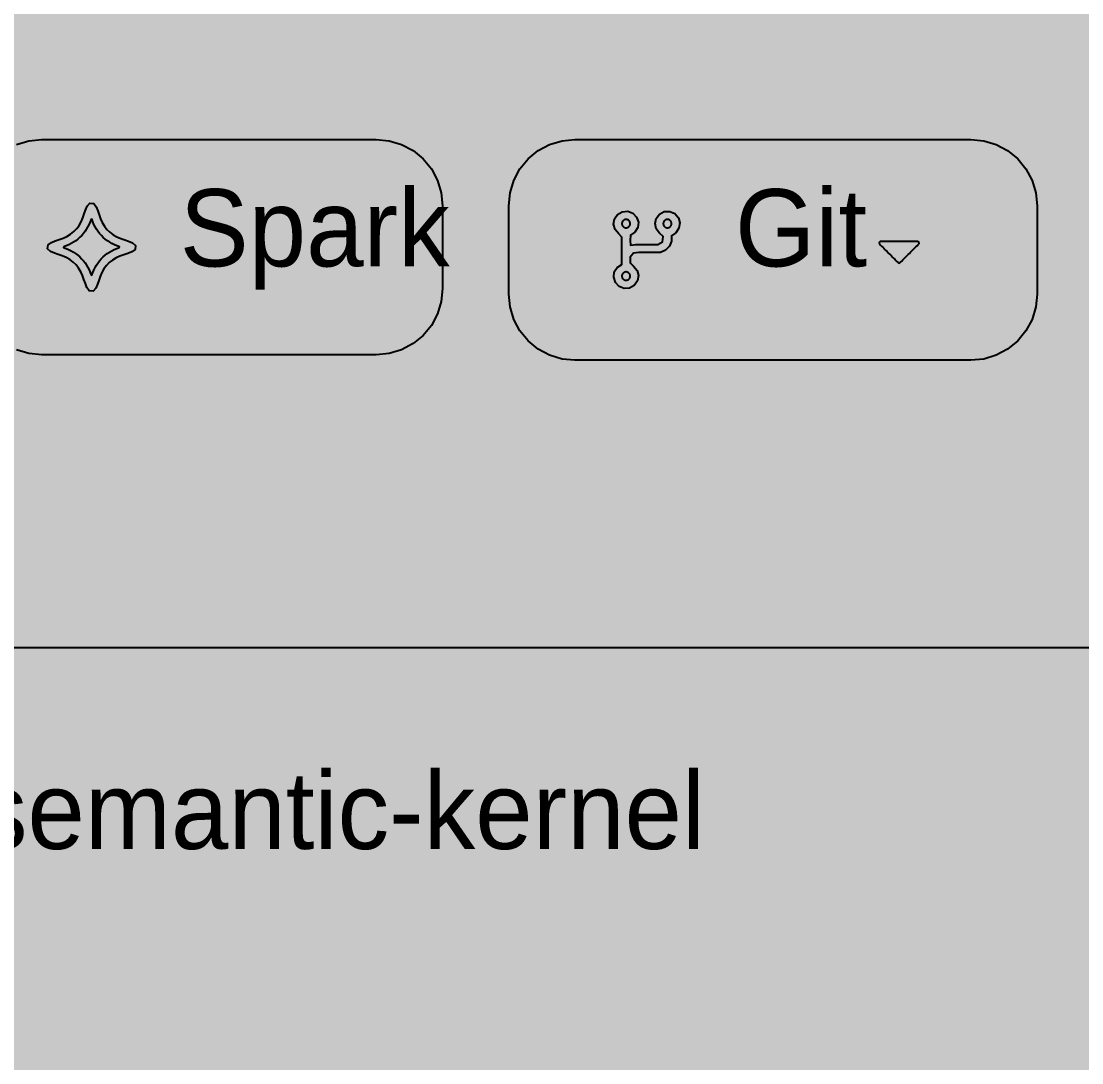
# Model space of a CAD drawing. Extents: x 0 to 2255, y 1 to 8699.
# Drawn here: x 619.6 to 811.8, y 8239.8 to 8428.4 of the extents above; entities that cross this region are included whole.
import ezdxf

# ---------------------------------------------------------------- set-up
doc = ezdxf.new("R2010")
doc.units = 0

msp = doc.modelspace()

# ---------------------------------------------------------------- hatches: boundary and pattern name
at = {"true_color": 0x0d1117}
for points in [[(0, 8699), (1280, 8699), (1280, 0.77), (0, 0.77)], [(0, 8635), (1280, 8635), (1280, 0.77), (0, 0.77)], [(623.33, 8407), (683.95, 8407), (683.95, 8407), (686.29, 8406.77), (688.54, 8406.09), (690.62, 8404.98), (692.44, 8403.49), (693.93, 8401.67), (695.04, 8399.59), (695.72, 8397.34), (695.95, 8395), (695.95, 8380), (695.95, 8380), (695.72, 8377.66), (695.04, 8375.41), (693.93, 8373.33), (692.44, 8371.51), (690.62, 8370.02), (688.54, 8368.91), (686.29, 8368.23), (683.95, 8368), (623.33, 8368), (623.33, 8368), (620.99, 8368.23), (618.74, 8368.91), (616.67, 8370.02), (614.85, 8371.51), (613.36, 8373.33), (612.25, 8375.41), (611.56, 8377.66), (611.33, 8380), (611.33, 8395), (611.33, 8395), (611.56, 8397.34), (612.25, 8399.59), (613.36, 8401.67), (614.85, 8403.49), (616.67, 8404.98), (618.74, 8406.09), (620.99, 8406.77), (623.33, 8407)], [(719.95, 8407), (791.68, 8407), (791.68, 8407), (794.02, 8406.77), (796.28, 8406.09), (798.35, 8404.98), (800.17, 8403.49), (801.66, 8401.67), (802.77, 8399.59), (803.45, 8397.34), (803.68, 8395), (803.68, 8379), (803.68, 8379), (803.45, 8376.66), (802.77, 8374.41), (801.66, 8372.33), (800.17, 8370.51), (798.35, 8369.02), (796.28, 8367.91), (794.02, 8367.23), (791.68, 8367), (719.95, 8367), (719.95, 8367), (717.61, 8367.23), (715.36, 8367.91), (713.28, 8369.02), (711.46, 8370.51), (709.97, 8372.33), (708.86, 8374.41), (708.18, 8376.66), (707.95, 8379), (707.95, 8395), (707.95, 8395), (708.18, 8397.34), (708.86, 8399.59), (709.97, 8401.67), (711.46, 8403.49), (713.28, 8404.98), (715.36, 8406.09), (717.61, 8406.77), (719.95, 8407)], [(350, 8315), (998.03, 8315), (998.03, 8315), (999.2, 8314.88), (1000.33, 8314.54), (1001.37, 8313.99), (1002.28, 8313.24), (1003.02, 8312.33), (1003.58, 8311.3), (1003.92, 8310.17), (1004.03, 8309), (1004.03, 7814.07), (1004.03, 7814.07), (1003.92, 7812.9), (1003.58, 7811.77), (1003.02, 7810.73), (1002.28, 7809.82), (1001.37, 7809.08), (1000.33, 7808.52), (999.2, 7808.18), (998.03, 7808.07), (350, 7808.07), (350, 7808.07), (348.83, 7808.18), (347.7, 7808.52), (346.67, 7809.08), (345.76, 7809.82), (345.01, 7810.73), (344.46, 7811.77), (344.12, 7812.9), (344, 7814.07), (344, 8309), (344, 8309), (344.12, 8310.17), (344.46, 8311.3), (345.01, 8312.33), (345.76, 8313.24), (346.67, 8313.99), (347.7, 8314.54), (348.83, 8314.88), (350, 8315)]]:
    msp.add_hatch(color=256, dxfattribs=at).paths.add_polyline_path(points, flags=0)
at = {"true_color": 0x010409}
msp.add_hatch(color=256, dxfattribs=at).paths.add_polyline_path([(0, 8635), (1280, 8635), (1280, 0.77), (0, 0.77)], flags=0)
at = {"true_color": 0x9198a1}
h = msp.add_hatch(color=256, dxfattribs=at)
h.paths.add_polyline_path([(631.53, 8394.93), (632.05, 8395.45), (632.78, 8395.38), (633.2, 8394.77), (633.46, 8394.07), (633.72, 8393.36), (633.98, 8392.65), (634.28, 8391.95), (634.67, 8391.31), (635.14, 8390.71), (635.68, 8390.19), (636.29, 8389.74), (636.95, 8389.37), (637.65, 8389.08), (638.36, 8388.82), (639.07, 8388.56), (639.77, 8388.3), (640.29, 8387.78), (640.22, 8387.05), (639.62, 8386.63), (638.91, 8386.37), (638.2, 8386.11), (637.49, 8385.85), (636.8, 8385.55), (636.15, 8385.16), (635.56, 8384.69), (635.03, 8384.15), (634.58, 8383.55), (634.21, 8382.89), (633.93, 8382.19), (633.67, 8381.48), (633.41, 8380.77), (633.15, 8380.06), (632.63, 8379.54), (631.9, 8379.61), (631.47, 8380.21), (631.22, 8380.92), (630.96, 8381.63), (630.7, 8382.34), (630.39, 8383.03), (630.01, 8383.68), (629.54, 8384.27), (629, 8384.8), (628.39, 8385.25), (627.73, 8385.62), (627.03, 8385.91), (626.32, 8386.17), (625.61, 8386.43), (624.9, 8386.69), (624.39, 8387.2), (624.46, 8387.93), (625.06, 8388.36), (625.77, 8388.62), (626.48, 8388.88), (627.19, 8389.14), (627.88, 8389.44), (628.53, 8389.83), (629.12, 8390.3), (629.65, 8390.84), (630.1, 8391.44), (630.47, 8392.1), (630.75, 8392.8), (631.01, 8393.51), (631.27, 8394.22), (631.53, 8394.93)], flags=0)
h.paths.add_polyline_path([(632.09, 8392.1), (631.91, 8391.65), (631.7, 8391.21), (631.46, 8390.78), (631.19, 8390.38), (630.89, 8389.99), (630.57, 8389.62), (630.23, 8389.28), (629.86, 8388.96), (629.48, 8388.66), (629.07, 8388.39), (628.65, 8388.15), (628.21, 8387.93), (627.76, 8387.75), (627.31, 8387.58), (627.28, 8387.42), (627.74, 8387.25), (628.19, 8387.07), (628.63, 8386.85), (629.05, 8386.61), (629.45, 8386.34), (629.84, 8386.05), (630.21, 8385.73), (630.55, 8385.39), (630.88, 8385.02), (631.17, 8384.63), (631.44, 8384.23), (631.69, 8383.81), (631.9, 8383.37), (632.08, 8382.92), (632.25, 8382.46), (632.42, 8382.43), (632.59, 8382.89), (632.77, 8383.34), (632.98, 8383.78), (633.22, 8384.2), (633.49, 8384.61), (633.78, 8385), (634.1, 8385.36), (634.45, 8385.71), (634.81, 8386.03), (635.2, 8386.33), (635.6, 8386.6), (636.03, 8386.84), (636.46, 8387.05), (636.92, 8387.24), (637.37, 8387.41), (637.4, 8387.57), (636.94, 8387.74), (636.49, 8387.92), (636.05, 8388.13), (635.63, 8388.38), (635.22, 8388.64), (634.84, 8388.94), (634.47, 8389.26), (634.12, 8389.6), (633.8, 8389.97), (633.51, 8390.36), (633.24, 8390.76), (632.99, 8391.18), (632.78, 8391.62), (632.6, 8392.07), (632.43, 8392.53), (632.26, 8392.55), (632.09, 8392.1)], flags=0)
at = {"true_color": 0x92a1b5}
h = msp.add_hatch(color=256, dxfattribs=at)
h.paths.add_polyline_path([(734.45, 8391.75), (734.66, 8392.71), (735.27, 8393.48), (736.14, 8393.93), (737.13, 8393.96), (738.03, 8393.57), (738.68, 8392.83), (738.95, 8391.88), (738.79, 8390.91), (738.23, 8390.1), (737.45, 8389.56), (737.41, 8388.57), (737.06, 8387.65), (736.37, 8386.94), (735.47, 8386.55), (734.48, 8386.5), (733.49, 8386.5), (732.5, 8386.5), (731.51, 8386.5), (730.53, 8386.41), (729.96, 8385.65), (729.95, 8384.66), (730.57, 8384.04), (731.2, 8383.29), (731.45, 8382.34), (731.27, 8381.37), (730.7, 8380.57), (729.84, 8380.09), (728.86, 8380.02), (727.95, 8380.38), (727.27, 8381.09), (726.96, 8382.03), (727.08, 8383), (727.6, 8383.83), (728.43, 8384.36), (728.45, 8385.34), (728.45, 8386.33), (728.45, 8387.32), (728.45, 8388.31), (728.45, 8389.3), (727.86, 8389.94), (727.22, 8390.68), (726.95, 8391.63), (727.11, 8392.6), (727.67, 8393.4), (728.52, 8393.9), (729.5, 8393.98), (730.43, 8393.64), (731.11, 8392.93), (731.44, 8392.01), (731.33, 8391.03), (730.82, 8390.19), (730, 8389.65), (729.95, 8388.69), (730.03, 8387.83), (731, 8388), (731.99, 8388), (732.98, 8388), (733.97, 8388), (734.97, 8388), (735.79, 8388.47), (735.95, 8389.43), (735.27, 8390.01), (734.66, 8390.79), (734.45, 8391.75)], flags=0)
h.paths.add_polyline_path([(728.45, 8391.75), (728.45, 8391.68), (728.46, 8391.6), (728.48, 8391.53), (728.51, 8391.46), (728.54, 8391.4), (728.58, 8391.33), (728.62, 8391.27), (728.67, 8391.22), (728.72, 8391.17), (728.78, 8391.13), (728.85, 8391.09), (728.91, 8391.06), (728.98, 8391.03), (729.05, 8391.01), (729.13, 8391), (729.2, 8391), (729.27, 8391), (729.35, 8391.01), (729.42, 8391.03), (729.49, 8391.06), (729.55, 8391.09), (729.62, 8391.13), (729.68, 8391.17), (729.73, 8391.22), (729.78, 8391.27), (729.82, 8391.33), (729.86, 8391.4), (729.89, 8391.46), (729.92, 8391.53), (729.94, 8391.6), (729.95, 8391.68), (729.95, 8391.75), (729.95, 8391.82), (729.94, 8391.9), (729.92, 8391.97), (729.89, 8392.04), (729.86, 8392.1), (729.82, 8392.17), (729.78, 8392.23), (729.73, 8392.28), (729.68, 8392.33), (729.62, 8392.37), (729.55, 8392.41), (729.49, 8392.44), (729.42, 8392.47), (729.35, 8392.49), (729.27, 8392.5), (729.2, 8392.5), (729.13, 8392.5), (729.05, 8392.49), (728.98, 8392.47), (728.91, 8392.44), (728.85, 8392.41), (728.78, 8392.37), (728.72, 8392.33), (728.67, 8392.28), (728.62, 8392.23), (728.58, 8392.17), (728.54, 8392.1), (728.51, 8392.04), (728.48, 8391.97), (728.46, 8391.9), (728.45, 8391.82), (728.45, 8391.75)], flags=0)
h.paths.add_polyline_path([(736.7, 8392.5), (736.63, 8392.5), (736.55, 8392.49), (736.48, 8392.47), (736.41, 8392.44), (736.35, 8392.41), (736.28, 8392.37), (736.22, 8392.33), (736.17, 8392.28), (736.12, 8392.23), (736.08, 8392.17), (736.04, 8392.1), (736.01, 8392.04), (735.98, 8391.97), (735.96, 8391.9), (735.95, 8391.82), (735.95, 8391.75), (735.95, 8391.68), (735.96, 8391.6), (735.98, 8391.53), (736.01, 8391.46), (736.04, 8391.4), (736.08, 8391.33), (736.12, 8391.27), (736.17, 8391.22), (736.22, 8391.17), (736.28, 8391.13), (736.35, 8391.09), (736.41, 8391.06), (736.48, 8391.03), (736.55, 8391.01), (736.63, 8391), (736.7, 8391), (736.77, 8391), (736.85, 8391.01), (736.92, 8391.03), (736.99, 8391.06), (737.05, 8391.09), (737.12, 8391.13), (737.18, 8391.17), (737.23, 8391.22), (737.28, 8391.27), (737.32, 8391.33), (737.36, 8391.4), (737.39, 8391.46), (737.42, 8391.53), (737.44, 8391.6), (737.45, 8391.68), (737.45, 8391.75), (737.45, 8391.82), (737.44, 8391.9), (737.42, 8391.97), (737.39, 8392.04), (737.36, 8392.1), (737.32, 8392.17), (737.28, 8392.23), (737.23, 8392.28), (737.18, 8392.33), (737.12, 8392.37), (737.05, 8392.41), (736.99, 8392.44), (736.92, 8392.47), (736.85, 8392.49), (736.77, 8392.5), (736.7, 8392.5)], flags=0)
h.paths.add_polyline_path([(729.2, 8383), (729.13, 8383), (729.05, 8382.99), (728.98, 8382.97), (728.91, 8382.94), (728.85, 8382.91), (728.78, 8382.87), (728.72, 8382.83), (728.67, 8382.78), (728.62, 8382.73), (728.58, 8382.67), (728.54, 8382.6), (728.51, 8382.54), (728.48, 8382.47), (728.46, 8382.4), (728.45, 8382.32), (728.45, 8382.25), (728.45, 8382.18), (728.46, 8382.1), (728.48, 8382.03), (728.51, 8381.96), (728.54, 8381.9), (728.58, 8381.83), (728.62, 8381.77), (728.67, 8381.72), (728.72, 8381.67), (728.78, 8381.63), (728.85, 8381.59), (728.91, 8381.56), (728.98, 8381.53), (729.05, 8381.51), (729.13, 8381.5), (729.2, 8381.5), (729.27, 8381.5), (729.35, 8381.51), (729.42, 8381.53), (729.49, 8381.56), (729.55, 8381.59), (729.62, 8381.63), (729.68, 8381.67), (729.73, 8381.72), (729.78, 8381.77), (729.82, 8381.83), (729.86, 8381.9), (729.89, 8381.96), (729.92, 8382.03), (729.94, 8382.1), (729.95, 8382.18), (729.95, 8382.25), (729.95, 8382.32), (729.94, 8382.4), (729.92, 8382.47), (729.89, 8382.54), (729.86, 8382.6), (729.82, 8382.67), (729.78, 8382.73), (729.73, 8382.78), (729.68, 8382.83), (729.62, 8382.87), (729.55, 8382.91), (729.49, 8382.94), (729.42, 8382.97), (729.35, 8382.99), (729.27, 8383), (729.2, 8383)], flags=0)
at = {"true_color": 0x9198a1}
msp.add_hatch(color=256, dxfattribs=at).paths.add_polyline_path([(775.11, 8388.07), (775.31, 8387.87), (775.51, 8387.68), (775.71, 8387.48), (775.9, 8387.28), (776.1, 8387.08), (776.3, 8386.88), (776.5, 8386.68), (776.7, 8386.48), (776.9, 8386.29), (777.1, 8386.09), (777.29, 8385.89), (777.49, 8385.69), (777.69, 8385.49), (777.89, 8385.29), (778.09, 8385.09), (778.29, 8384.9), (778.49, 8384.7), (778.74, 8384.61), (778.96, 8384.78), (779.16, 8384.97), (779.36, 8385.17), (779.55, 8385.37), (779.75, 8385.57), (779.95, 8385.77), (780.15, 8385.97), (780.35, 8386.17), (780.55, 8386.36), (780.75, 8386.56), (780.94, 8386.76), (781.14, 8386.96), (781.34, 8387.16), (781.54, 8387.36), (781.74, 8387.55), (781.94, 8387.75), (782.14, 8387.95), (782.31, 8388.16), (782.26, 8388.42), (782, 8388.5), (781.72, 8388.5), (781.44, 8388.5), (781.16, 8388.5), (780.87, 8388.5), (780.59, 8388.5), (780.31, 8388.5), (780.03, 8388.5), (779.75, 8388.5), (779.47, 8388.5), (779.19, 8388.5), (778.91, 8388.5), (778.63, 8388.5), (778.35, 8388.5), (778.07, 8388.5), (777.79, 8388.5), (777.51, 8388.5), (777.22, 8388.5), (776.94, 8388.5), (776.66, 8388.5), (776.38, 8388.5), (776.1, 8388.5), (775.82, 8388.5), (775.54, 8388.5), (775.26, 8388.5), (775.05, 8388.33), (775.11, 8388.07)], flags=0)

# ---------------------------------------------------------------- linework, layer by layer
at = {"true_color": 0x3d444d}
for points in [[(618.74, 8406.09), (620.99, 8406.77), (623.33, 8407), (623.33, 8407), (683.95, 8407), (683.95, 8407), (686.29, 8406.77), (688.54, 8406.09), (690.62, 8404.98), (692.44, 8403.49), (693.93, 8401.67), (695.04, 8399.59), (695.72, 8397.34), (695.95, 8395), (695.95, 8380), (695.95, 8380), (695.72, 8377.66), (695.04, 8375.41), (693.93, 8373.33), (692.44, 8371.51), (690.62, 8370.02), (688.54, 8368.91), (686.29, 8368.23), (683.95, 8368), (623.33, 8368), (623.33, 8368), (620.99, 8368.23), (618.74, 8368.91)], [(350, 8315), (998.03, 8315), (998.03, 8315), (999.2, 8314.88), (1000.33, 8314.54), (1001.37, 8313.99), (1002.28, 8313.24), (1003.02, 8312.33), (1003.58, 8311.3), (1003.92, 8310.17), (1004.03, 8309), (1004.03, 7814.07), (1004.03, 7814.07), (1003.92, 7812.9), (1003.58, 7811.77), (1003.02, 7810.73), (1002.28, 7809.82), (1001.37, 7809.08), (1000.33, 7808.52), (999.2, 7808.18), (998.03, 7808.07), (350, 7808.07)]]:
    msp.add_lwpolyline(points, dxfattribs=at)
msp.add_lwpolyline([(719.95, 8407), (791.68, 8407), (791.68, 8407), (794.02, 8406.77), (796.28, 8406.09), (798.35, 8404.98), (800.17, 8403.49), (801.66, 8401.67), (802.77, 8399.59), (803.45, 8397.34), (803.68, 8395), (803.68, 8379), (803.68, 8379), (803.45, 8376.66), (802.77, 8374.41), (801.66, 8372.33), (800.17, 8370.51), (798.35, 8369.02), (796.28, 8367.91), (794.02, 8367.23), (791.68, 8367), (719.95, 8367), (719.95, 8367), (717.61, 8367.23), (715.36, 8367.91), (713.28, 8369.02), (711.46, 8370.51), (709.97, 8372.33), (708.86, 8374.41), (708.18, 8376.66), (707.95, 8379), (707.95, 8395), (707.95, 8395), (708.18, 8397.34), (708.86, 8399.59), (709.97, 8401.67), (711.46, 8403.49), (713.28, 8404.98), (715.36, 8406.09), (717.61, 8406.77), (719.95, 8407)], close=True, dxfattribs=at)
at = {"true_color": 0x9198a1}
for points in [[(631.53, 8394.93), (632.05, 8395.45), (632.78, 8395.38), (633.2, 8394.77), (633.46, 8394.07), (633.72, 8393.36), (633.98, 8392.65), (634.28, 8391.95), (634.67, 8391.31), (635.14, 8390.71), (635.68, 8390.19), (636.29, 8389.74), (636.95, 8389.37), (637.65, 8389.08), (638.36, 8388.82), (639.07, 8388.56), (639.77, 8388.3), (640.29, 8387.78), (640.22, 8387.05), (639.62, 8386.63), (638.91, 8386.37), (638.2, 8386.11), (637.49, 8385.85), (636.8, 8385.55), (636.15, 8385.16), (635.56, 8384.69), (635.03, 8384.15), (634.58, 8383.55), (634.21, 8382.89), (633.93, 8382.19), (633.67, 8381.48), (633.41, 8380.77), (633.15, 8380.06), (632.63, 8379.54), (631.9, 8379.61), (631.47, 8380.21), (631.22, 8380.92), (630.96, 8381.63), (630.7, 8382.34), (630.39, 8383.03), (630.01, 8383.68), (629.54, 8384.27), (629, 8384.8), (628.39, 8385.25), (627.73, 8385.62), (627.03, 8385.91), (626.32, 8386.17), (625.61, 8386.43), (624.9, 8386.69), (624.39, 8387.2), (624.46, 8387.93), (625.06, 8388.36), (625.77, 8388.62), (626.48, 8388.88), (627.19, 8389.14), (627.88, 8389.44), (628.53, 8389.83), (629.12, 8390.3), (629.65, 8390.84), (630.1, 8391.44), (630.47, 8392.1), (630.75, 8392.8), (631.01, 8393.51), (631.27, 8394.22), (631.53, 8394.93)], [(632.09, 8392.1), (631.91, 8391.65), (631.7, 8391.21), (631.46, 8390.78), (631.19, 8390.38), (630.89, 8389.99), (630.57, 8389.62), (630.23, 8389.28), (629.86, 8388.96), (629.48, 8388.66), (629.07, 8388.39), (628.65, 8388.15), (628.21, 8387.93), (627.76, 8387.75), (627.31, 8387.58), (627.28, 8387.42), (627.74, 8387.25), (628.19, 8387.07), (628.63, 8386.85), (629.05, 8386.61), (629.45, 8386.34), (629.84, 8386.05), (630.21, 8385.73), (630.55, 8385.39), (630.88, 8385.02), (631.17, 8384.63), (631.44, 8384.23), (631.69, 8383.81), (631.9, 8383.37), (632.08, 8382.92), (632.25, 8382.46), (632.42, 8382.43), (632.59, 8382.89), (632.77, 8383.34), (632.98, 8383.78), (633.22, 8384.2), (633.49, 8384.61), (633.78, 8385), (634.1, 8385.36), (634.45, 8385.71), (634.81, 8386.03), (635.2, 8386.33), (635.6, 8386.6), (636.03, 8386.84), (636.46, 8387.05), (636.92, 8387.24), (637.37, 8387.41), (637.4, 8387.57), (636.94, 8387.74), (636.49, 8387.92), (636.05, 8388.13), (635.63, 8388.38), (635.22, 8388.64), (634.84, 8388.94), (634.47, 8389.26), (634.12, 8389.6), (633.8, 8389.97), (633.51, 8390.36), (633.24, 8390.76), (632.99, 8391.18), (632.78, 8391.62), (632.6, 8392.07), (632.43, 8392.53), (632.26, 8392.55), (632.09, 8392.1)], [(775.11, 8388.07), (775.31, 8387.87), (775.51, 8387.68), (775.71, 8387.48), (775.9, 8387.28), (776.1, 8387.08), (776.3, 8386.88), (776.5, 8386.68), (776.7, 8386.48), (776.9, 8386.29), (777.1, 8386.09), (777.29, 8385.89), (777.49, 8385.69), (777.69, 8385.49), (777.89, 8385.29), (778.09, 8385.09), (778.29, 8384.9), (778.49, 8384.7), (778.74, 8384.61), (778.96, 8384.78), (779.16, 8384.97), (779.36, 8385.17), (779.55, 8385.37), (779.75, 8385.57), (779.95, 8385.77), (780.15, 8385.97), (780.35, 8386.17), (780.55, 8386.36), (780.75, 8386.56), (780.94, 8386.76), (781.14, 8386.96), (781.34, 8387.16), (781.54, 8387.36), (781.74, 8387.55), (781.94, 8387.75), (782.14, 8387.95), (782.31, 8388.16), (782.26, 8388.42), (782, 8388.5), (781.72, 8388.5), (781.44, 8388.5), (781.16, 8388.5), (780.87, 8388.5), (780.59, 8388.5), (780.31, 8388.5), (780.03, 8388.5), (779.75, 8388.5), (779.47, 8388.5), (779.19, 8388.5), (778.91, 8388.5), (778.63, 8388.5), (778.35, 8388.5), (778.07, 8388.5), (777.79, 8388.5), (777.51, 8388.5), (777.22, 8388.5), (776.94, 8388.5), (776.66, 8388.5), (776.38, 8388.5), (776.1, 8388.5), (775.82, 8388.5), (775.54, 8388.5), (775.26, 8388.5), (775.05, 8388.33), (775.11, 8388.07)]]:
    msp.add_lwpolyline(points, close=True, dxfattribs=at)
at = {"true_color": 0x92a1b5}
for points in [[(734.45, 8391.75), (734.66, 8392.71), (735.27, 8393.48), (736.14, 8393.93), (737.13, 8393.96), (738.03, 8393.57), (738.68, 8392.83), (738.95, 8391.88), (738.79, 8390.91), (738.23, 8390.1), (737.45, 8389.56), (737.41, 8388.57), (737.06, 8387.65), (736.37, 8386.94), (735.47, 8386.55), (734.48, 8386.5), (733.49, 8386.5), (732.5, 8386.5), (731.51, 8386.5), (730.53, 8386.41), (729.96, 8385.65), (729.95, 8384.66), (730.57, 8384.04), (731.2, 8383.29), (731.45, 8382.34), (731.27, 8381.37), (730.7, 8380.57), (729.84, 8380.09), (728.86, 8380.02), (727.95, 8380.38), (727.27, 8381.09), (726.96, 8382.03), (727.08, 8383), (727.6, 8383.83), (728.43, 8384.36), (728.45, 8385.34), (728.45, 8386.33), (728.45, 8387.32), (728.45, 8388.31), (728.45, 8389.3), (727.86, 8389.94), (727.22, 8390.68), (726.95, 8391.63), (727.11, 8392.6), (727.67, 8393.4), (728.52, 8393.9), (729.5, 8393.98), (730.43, 8393.64), (731.11, 8392.93), (731.44, 8392.01), (731.33, 8391.03), (730.82, 8390.19), (730, 8389.65), (729.95, 8388.69), (730.03, 8387.83), (731, 8388), (731.99, 8388), (732.98, 8388), (733.97, 8388), (734.97, 8388), (735.79, 8388.47), (735.95, 8389.43), (735.27, 8390.01), (734.66, 8390.79), (734.45, 8391.75)], [(728.45, 8391.75), (728.45, 8391.68), (728.46, 8391.6), (728.48, 8391.53), (728.51, 8391.46), (728.54, 8391.4), (728.58, 8391.33), (728.62, 8391.27), (728.67, 8391.22), (728.72, 8391.17), (728.78, 8391.13), (728.85, 8391.09), (728.91, 8391.06), (728.98, 8391.03), (729.05, 8391.01), (729.13, 8391), (729.2, 8391), (729.27, 8391), (729.35, 8391.01), (729.42, 8391.03), (729.49, 8391.06), (729.55, 8391.09), (729.62, 8391.13), (729.68, 8391.17), (729.73, 8391.22), (729.78, 8391.27), (729.82, 8391.33), (729.86, 8391.4), (729.89, 8391.46), (729.92, 8391.53), (729.94, 8391.6), (729.95, 8391.68), (729.95, 8391.75), (729.95, 8391.82), (729.94, 8391.9), (729.92, 8391.97), (729.89, 8392.04), (729.86, 8392.1), (729.82, 8392.17), (729.78, 8392.23), (729.73, 8392.28), (729.68, 8392.33), (729.62, 8392.37), (729.55, 8392.41), (729.49, 8392.44), (729.42, 8392.47), (729.35, 8392.49), (729.27, 8392.5), (729.2, 8392.5), (729.13, 8392.5), (729.05, 8392.49), (728.98, 8392.47), (728.91, 8392.44), (728.85, 8392.41), (728.78, 8392.37), (728.72, 8392.33), (728.67, 8392.28), (728.62, 8392.23), (728.58, 8392.17), (728.54, 8392.1), (728.51, 8392.04), (728.48, 8391.97), (728.46, 8391.9), (728.45, 8391.82), (728.45, 8391.75)], [(736.7, 8392.5), (736.63, 8392.5), (736.55, 8392.49), (736.48, 8392.47), (736.41, 8392.44), (736.35, 8392.41), (736.28, 8392.37), (736.22, 8392.33), (736.17, 8392.28), (736.12, 8392.23), (736.08, 8392.17), (736.04, 8392.1), (736.01, 8392.04), (735.98, 8391.97), (735.96, 8391.9), (735.95, 8391.82), (735.95, 8391.75), (735.95, 8391.68), (735.96, 8391.6), (735.98, 8391.53), (736.01, 8391.46), (736.04, 8391.4), (736.08, 8391.33), (736.12, 8391.27), (736.17, 8391.22), (736.22, 8391.17), (736.28, 8391.13), (736.35, 8391.09), (736.41, 8391.06), (736.48, 8391.03), (736.55, 8391.01), (736.63, 8391), (736.7, 8391), (736.77, 8391), (736.85, 8391.01), (736.92, 8391.03), (736.99, 8391.06), (737.05, 8391.09), (737.12, 8391.13), (737.18, 8391.17), (737.23, 8391.22), (737.28, 8391.27), (737.32, 8391.33), (737.36, 8391.4), (737.39, 8391.46), (737.42, 8391.53), (737.44, 8391.6), (737.45, 8391.68), (737.45, 8391.75), (737.45, 8391.82), (737.44, 8391.9), (737.42, 8391.97), (737.39, 8392.04), (737.36, 8392.1), (737.32, 8392.17), (737.28, 8392.23), (737.23, 8392.28), (737.18, 8392.33), (737.12, 8392.37), (737.05, 8392.41), (736.99, 8392.44), (736.92, 8392.47), (736.85, 8392.49), (736.77, 8392.5), (736.7, 8392.5)], [(729.2, 8383), (729.13, 8383), (729.05, 8382.99), (728.98, 8382.97), (728.91, 8382.94), (728.85, 8382.91), (728.78, 8382.87), (728.72, 8382.83), (728.67, 8382.78), (728.62, 8382.73), (728.58, 8382.67), (728.54, 8382.6), (728.51, 8382.54), (728.48, 8382.47), (728.46, 8382.4), (728.45, 8382.32), (728.45, 8382.25), (728.45, 8382.18), (728.46, 8382.1), (728.48, 8382.03), (728.51, 8381.96), (728.54, 8381.9), (728.58, 8381.83), (728.62, 8381.77), (728.67, 8381.72), (728.72, 8381.67), (728.78, 8381.63), (728.85, 8381.59), (728.91, 8381.56), (728.98, 8381.53), (729.05, 8381.51), (729.13, 8381.5), (729.2, 8381.5), (729.27, 8381.5), (729.35, 8381.51), (729.42, 8381.53), (729.49, 8381.56), (729.55, 8381.59), (729.62, 8381.63), (729.68, 8381.67), (729.73, 8381.72), (729.78, 8381.77), (729.82, 8381.83), (729.86, 8381.9), (729.89, 8381.96), (729.92, 8382.03), (729.94, 8382.1), (729.95, 8382.18), (729.95, 8382.25), (729.95, 8382.32), (729.94, 8382.4), (729.92, 8382.47), (729.89, 8382.54), (729.86, 8382.6), (729.82, 8382.67), (729.78, 8382.73), (729.73, 8382.78), (729.68, 8382.83), (729.62, 8382.87), (729.55, 8382.91), (729.49, 8382.94), (729.42, 8382.97), (729.35, 8382.99), (729.27, 8383), (729.2, 8383)]]:
    msp.add_lwpolyline(points, close=True, dxfattribs=at)

# ---------------------------------------------------------------- texts
at = {"true_color": 0xf0f6fc}
for s, p in [('Spark', (648.33, 8384)), ('Git', (748.95, 8384)), ('microsoft/semantic-kernel', (530.23, 8278.5))]:
    msp.add_text(s, height=14, dxfattribs=at).set_placement(p)

doc.saveas('drawing.dxf')
